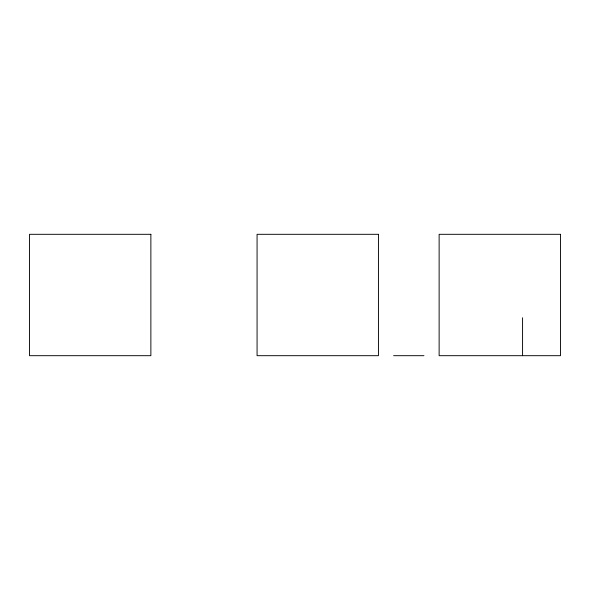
<?xml version="1.0" encoding="UTF-8"?>
<svg xmlns="http://www.w3.org/2000/svg" width="590" height="590" viewBox="0 0 590 590"><rect width="100%" height="100%" fill="white"/><g stroke="black" fill="none" stroke-linecap="round" stroke-linejoin="round"><path stroke-width="0.89" d="M393.611 355.689L423.959 355.689M522.57 317.759L522.57 355.689M150.87 234.311L29.5 234.311L29.5 355.689L150.87 355.689L150.87 234.311M378.441 234.311L257.07 234.311L257.07 355.689L378.441 355.689L378.441 234.311M560.5 234.311L439.13 234.311L439.13 355.689L560.5 355.689L560.5 234.311"/></g></svg>
